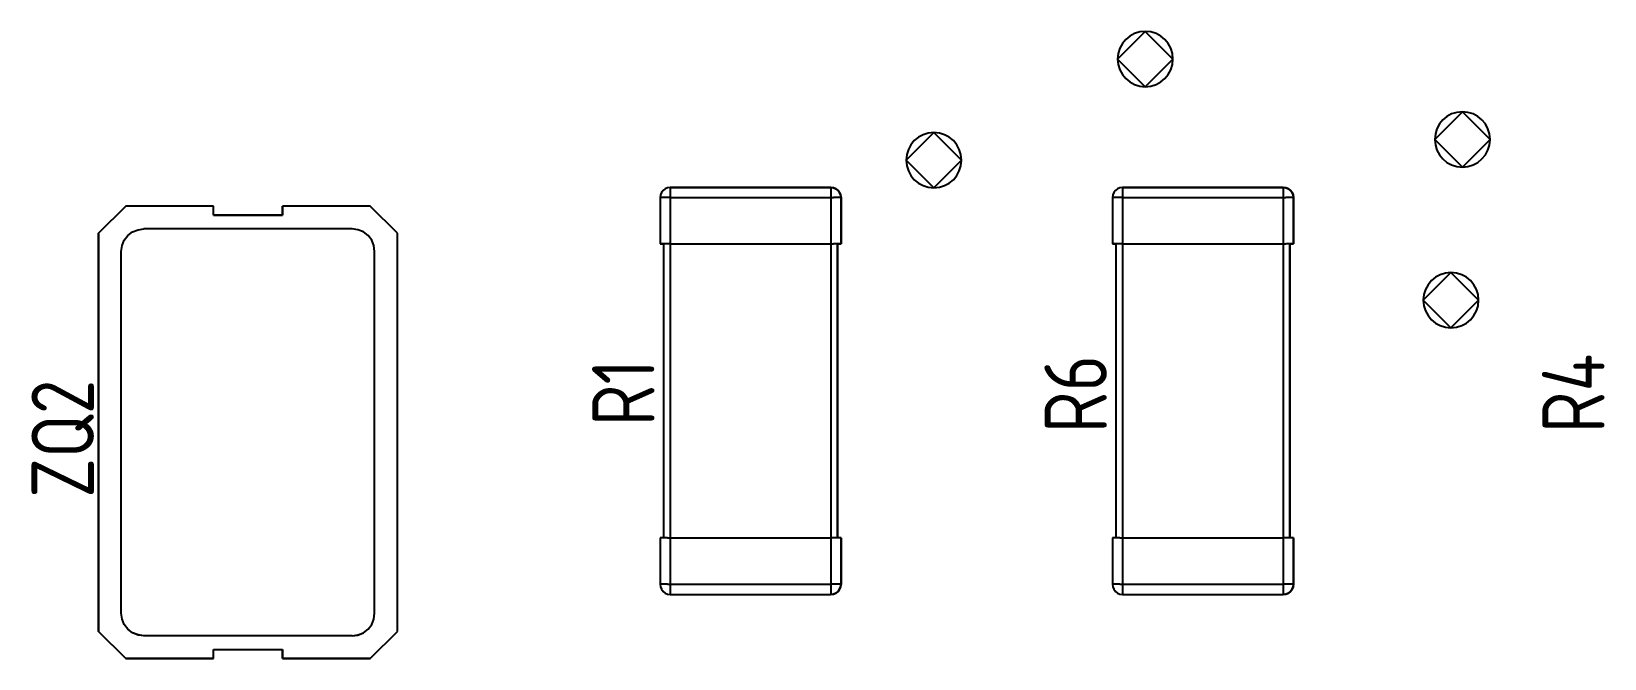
# Model space of a CAD drawing. Header units: inches. Extents: x 0 to 840, y -594 to 0.
# Drawn here: x 238.72 to 273.49, y -371.19 to -357.32 of the extents above; entities that cross this region are included whole.
import ezdxf

# ---------------------------------------------------------------- set-up
doc = ezdxf.new("R2010")
doc.units = ezdxf.units.IN
doc.header["$MEASUREMENT"] = 0
doc.styles.add('GOST type A0', font='', dxfattribs={"oblique": 15, "height": 5})
doc.styles.get('GOST type A0').set_extended_font_data('GOST type A')

msp = doc.modelspace()

# ---------------------------------------------------------------- linework, layer by layer
at = {"color": 18, "true_color": 0x000000}
for p, q in [((263.339, -357.318), (262.727, -357.929)), ((263.95, -357.929), (263.339, -357.318)), ((262.727, -357.929), (263.339, -358.541)), ((263.339, -358.541), (263.95, -357.929)), ((270.349, -359.096), (269.738, -359.707)), ((270.96, -359.707), (270.349, -359.096)), ((258.665, -359.553), (258.054, -360.165)), ((259.276, -360.165), (258.665, -359.553)), ((269.738, -359.707), (270.349, -360.319)), ((270.349, -360.319), (270.96, -359.707)), ((258.054, -360.165), (258.665, -360.776)), ((258.665, -360.776), (259.276, -360.165)), ((252.644, -360.882), (252.622, -360.936)), ((252.644, -360.882), (252.622, -360.936)), ((252.644, -360.882), (252.622, -360.936)), ((252.644, -360.882), (252.622, -360.936)), ((252.68, -360.836), (252.644, -360.882)), ((252.68, -360.836), (252.644, -360.882)), ((252.68, -360.836), (252.644, -360.882)), ((252.68, -360.836), (252.644, -360.882)), ((252.726, -360.8), (252.68, -360.836)), ((252.726, -360.8), (252.68, -360.836)), ((252.726, -360.8), (252.68, -360.836)), ((252.726, -360.8), (252.68, -360.836)), ((252.78, -360.778), (252.726, -360.8)), ((252.78, -360.778), (252.726, -360.8)), ((252.78, -360.778), (252.726, -360.8)), ((252.78, -360.778), (252.726, -360.8)), ((252.838, -360.77), (252.78, -360.778)), ((252.838, -360.77), (252.78, -360.778)), ((252.838, -360.77), (252.78, -360.778)), ((252.838, -360.77), (252.78, -360.778)), ((256.388, -360.77), (252.838, -360.77)), ((252.838, -360.77), (256.388, -360.77)), ((252.838, -360.77), (252.838, -360.778)), ((256.388, -360.77), (252.838, -360.77)), ((252.838, -360.77), (256.388, -360.77)), ((252.838, -360.77), (252.838, -360.778)), ((252.838, -360.778), (252.838, -360.8)), ((252.838, -360.778), (252.838, -360.8)), ((252.838, -360.8), (252.838, -360.836)), ((252.838, -360.8), (252.838, -360.836)), ((252.838, -360.836), (252.838, -360.882)), ((252.838, -360.836), (252.838, -360.882)), ((252.838, -360.882), (252.838, -360.936)), ((252.838, -360.882), (252.838, -360.936)), ((256.448, -360.778), (256.388, -360.77)), ((256.388, -360.77), (256.448, -360.778)), ((256.388, -360.77), (256.388, -360.778)), ((256.448, -360.778), (256.388, -360.77)), ((256.388, -360.77), (256.448, -360.778)), ((256.388, -360.77), (256.388, -360.778)), ((256.388, -360.778), (256.388, -360.8)), ((256.388, -360.778), (256.388, -360.8)), ((256.388, -360.8), (256.388, -360.836)), ((256.388, -360.8), (256.388, -360.836)), ((256.388, -360.836), (256.388, -360.882)), ((256.388, -360.836), (256.388, -360.882)), ((256.388, -360.882), (256.388, -360.936)), ((256.388, -360.882), (256.388, -360.936)), ((256.502, -360.8), (256.448, -360.778)), ((256.448, -360.778), (256.502, -360.8)), ((256.502, -360.8), (256.448, -360.778)), ((256.448, -360.778), (256.502, -360.8)), ((256.548, -360.836), (256.502, -360.8)), ((256.502, -360.8), (256.548, -360.836)), ((256.548, -360.836), (256.502, -360.8)), ((256.502, -360.8), (256.548, -360.836)), ((256.584, -360.882), (256.548, -360.836)), ((256.548, -360.836), (256.584, -360.882)), ((256.584, -360.882), (256.548, -360.836)), ((256.548, -360.836), (256.584, -360.882)), ((256.606, -360.936), (256.584, -360.882)), ((256.584, -360.882), (256.606, -360.936)), ((256.606, -360.936), (256.584, -360.882)), ((256.584, -360.882), (256.606, -360.936)), ((262.644, -360.882), (262.622, -360.936)), ((262.644, -360.882), (262.622, -360.936)), ((262.644, -360.882), (262.622, -360.936)), ((262.644, -360.882), (262.622, -360.936)), ((262.68, -360.836), (262.644, -360.882)), ((262.68, -360.836), (262.644, -360.882)), ((262.68, -360.836), (262.644, -360.882)), ((262.68, -360.836), (262.644, -360.882)), ((262.726, -360.8), (262.68, -360.836)), ((262.726, -360.8), (262.68, -360.836)), ((262.726, -360.8), (262.68, -360.836)), ((262.726, -360.8), (262.68, -360.836)), ((262.78, -360.778), (262.726, -360.8)), ((262.78, -360.778), (262.726, -360.8)), ((262.78, -360.778), (262.726, -360.8)), ((262.78, -360.778), (262.726, -360.8)), ((262.838, -360.77), (262.78, -360.778)), ((262.838, -360.77), (262.78, -360.778)), ((262.838, -360.77), (262.78, -360.778)), ((262.838, -360.77), (262.78, -360.778)), ((266.388, -360.77), (262.838, -360.77)), ((262.838, -360.77), (266.388, -360.77)), ((262.838, -360.77), (262.838, -360.778)), ((266.388, -360.77), (262.838, -360.77)), ((262.838, -360.77), (266.388, -360.77)), ((262.838, -360.77), (262.838, -360.778)), ((262.838, -360.778), (262.838, -360.8)), ((262.838, -360.778), (262.838, -360.8)), ((262.838, -360.8), (262.838, -360.836)), ((262.838, -360.8), (262.838, -360.836)), ((262.838, -360.836), (262.838, -360.882)), ((262.838, -360.836), (262.838, -360.882)), ((262.838, -360.882), (262.838, -360.936)), ((262.838, -360.882), (262.838, -360.936)), ((266.448, -360.778), (266.388, -360.77)), ((266.388, -360.77), (266.448, -360.778)), ((266.388, -360.77), (266.388, -360.778)), ((266.448, -360.778), (266.388, -360.77)), ((266.388, -360.77), (266.448, -360.778)), ((266.388, -360.77), (266.388, -360.778)), ((266.388, -360.778), (266.388, -360.8)), ((266.388, -360.778), (266.388, -360.8)), ((266.388, -360.8), (266.388, -360.836)), ((266.388, -360.8), (266.388, -360.836)), ((266.388, -360.836), (266.388, -360.882)), ((266.388, -360.836), (266.388, -360.882)), ((266.388, -360.882), (266.388, -360.936)), ((266.388, -360.882), (266.388, -360.936)), ((266.502, -360.8), (266.448, -360.778)), ((266.448, -360.778), (266.502, -360.8)), ((266.502, -360.8), (266.448, -360.778)), ((266.448, -360.778), (266.502, -360.8)), ((266.548, -360.836), (266.502, -360.8)), ((266.502, -360.8), (266.548, -360.836)), ((266.548, -360.836), (266.502, -360.8)), ((266.502, -360.8), (266.548, -360.836)), ((266.584, -360.882), (266.548, -360.836)), ((266.548, -360.836), (266.584, -360.882)), ((266.584, -360.882), (266.548, -360.836)), ((266.548, -360.836), (266.584, -360.882)), ((266.606, -360.936), (266.584, -360.882)), ((266.584, -360.882), (266.606, -360.936)), ((266.606, -360.936), (266.584, -360.882)), ((266.584, -360.882), (266.606, -360.936)), ((240.804, -361.182), (240.204, -361.782)), ((240.204, -361.782), (240.804, -361.182)), ((240.204, -361.782), (240.804, -361.182)), ((240.804, -361.182), (240.204, -361.782)), ((240.204, -361.782), (240.804, -361.182)), ((240.204, -361.782), (240.804, -361.182)), ((242.744, -361.182), (240.804, -361.182)), ((242.744, -361.182), (240.804, -361.182)), ((242.744, -361.182), (240.804, -361.182)), ((242.744, -361.182), (240.804, -361.182)), ((242.744, -361.182), (240.804, -361.182)), ((242.744, -361.182), (240.804, -361.182)), ((242.744, -361.382), (242.744, -361.182)), ((242.744, -361.382), (242.744, -361.182)), ((242.744, -361.382), (242.744, -361.182)), ((242.744, -361.382), (242.744, -361.182)), ((242.744, -361.382), (242.744, -361.182)), ((242.744, -361.382), (242.744, -361.182)), ((246.208, -361.182), (244.268, -361.182)), ((244.268, -361.182), (244.268, -361.382)), ((246.208, -361.182), (244.268, -361.182)), ((244.268, -361.382), (244.268, -361.182)), ((246.208, -361.182), (244.268, -361.182)), ((244.268, -361.382), (244.268, -361.182)), ((246.208, -361.182), (244.268, -361.182)), ((244.268, -361.182), (244.268, -361.382)), ((246.208, -361.182), (244.268, -361.182)), ((244.268, -361.382), (244.268, -361.182)), ((246.208, -361.182), (244.268, -361.182)), ((244.268, -361.382), (244.268, -361.182)), ((246.808, -361.782), (246.208, -361.182)), ((246.808, -361.782), (246.208, -361.182)), ((246.808, -361.782), (246.208, -361.182)), ((246.808, -361.782), (246.208, -361.182)), ((246.808, -361.782), (246.208, -361.182)), ((246.808, -361.782), (246.208, -361.182)), ((252.622, -360.936), (252.614, -360.994)), ((252.622, -360.936), (252.614, -360.994)), ((252.622, -360.936), (252.614, -360.994)), ((252.622, -360.936), (252.614, -360.994)), ((252.614, -360.994), (252.614, -362.02)), ((252.614, -360.994), (252.614, -362.02)), ((252.614, -360.994), (252.622, -360.994)), ((252.614, -360.994), (252.614, -362.02)), ((252.614, -360.994), (252.614, -362.02)), ((252.614, -360.994), (252.622, -360.994)), ((252.644, -360.994), (252.622, -360.994)), ((252.644, -360.994), (252.622, -360.994)), ((252.68, -360.994), (252.644, -360.994)), ((252.68, -360.994), (252.644, -360.994)), ((252.726, -360.994), (252.68, -360.994)), ((252.726, -360.994), (252.68, -360.994)), ((252.78, -360.994), (252.726, -360.994)), ((252.78, -360.994), (252.726, -360.994)), ((252.838, -360.994), (252.78, -360.994)), ((252.838, -360.994), (252.78, -360.994)), ((252.838, -360.936), (252.838, -360.994)), ((252.838, -360.936), (252.838, -360.994)), ((252.838, -360.994), (252.838, -362.02)), ((252.838, -360.994), (256.388, -360.994)), ((252.838, -360.994), (252.838, -362.02)), ((252.838, -360.994), (256.388, -360.994)), ((256.388, -360.936), (256.388, -360.994)), ((256.388, -360.936), (256.388, -360.994)), ((256.388, -360.994), (256.448, -360.994)), ((256.388, -360.994), (256.388, -362.02)), ((256.388, -360.994), (256.448, -360.994)), ((256.388, -360.994), (256.388, -362.02)), ((256.502, -360.994), (256.448, -360.994)), ((256.502, -360.994), (256.448, -360.994)), ((256.548, -360.994), (256.502, -360.994)), ((256.548, -360.994), (256.502, -360.994)), ((256.584, -360.994), (256.548, -360.994)), ((256.584, -360.994), (256.548, -360.994)), ((256.606, -360.994), (256.584, -360.994)), ((256.606, -360.994), (256.584, -360.994)), ((256.614, -360.994), (256.606, -360.936)), ((256.606, -360.936), (256.614, -360.994)), ((256.614, -360.994), (256.606, -360.936)), ((256.606, -360.936), (256.614, -360.994)), ((256.614, -360.994), (256.606, -360.994)), ((256.614, -360.994), (256.606, -360.994)), ((256.614, -362.02), (256.614, -360.994)), ((256.614, -360.994), (256.614, -362.02)), ((256.614, -362.02), (256.614, -360.994)), ((256.614, -360.994), (256.614, -362.02)), ((262.622, -360.936), (262.614, -360.994)), ((262.622, -360.936), (262.614, -360.994)), ((262.622, -360.936), (262.614, -360.994)), ((262.622, -360.936), (262.614, -360.994)), ((262.614, -360.994), (262.614, -362.02)), ((262.614, -360.994), (262.614, -362.02)), ((262.614, -360.994), (262.622, -360.994)), ((262.614, -360.994), (262.614, -362.02)), ((262.614, -360.994), (262.614, -362.02)), ((262.614, -360.994), (262.622, -360.994)), ((262.644, -360.994), (262.622, -360.994)), ((262.644, -360.994), (262.622, -360.994)), ((262.68, -360.994), (262.644, -360.994)), ((262.68, -360.994), (262.644, -360.994)), ((262.726, -360.994), (262.68, -360.994)), ((262.726, -360.994), (262.68, -360.994)), ((262.78, -360.994), (262.726, -360.994)), ((262.78, -360.994), (262.726, -360.994)), ((262.838, -360.994), (262.78, -360.994)), ((262.838, -360.994), (262.78, -360.994)), ((262.838, -360.936), (262.838, -360.994)), ((262.838, -360.936), (262.838, -360.994)), ((262.838, -360.994), (262.838, -362.02)), ((262.838, -360.994), (266.388, -360.994)), ((262.838, -360.994), (262.838, -362.02)), ((262.838, -360.994), (266.388, -360.994)), ((266.388, -360.936), (266.388, -360.994)), ((266.388, -360.936), (266.388, -360.994)), ((266.388, -360.994), (266.448, -360.994)), ((266.388, -360.994), (266.388, -362.02)), ((266.388, -360.994), (266.448, -360.994)), ((266.388, -360.994), (266.388, -362.02)), ((266.502, -360.994), (266.448, -360.994)), ((266.502, -360.994), (266.448, -360.994)), ((266.548, -360.994), (266.502, -360.994)), ((266.548, -360.994), (266.502, -360.994)), ((266.584, -360.994), (266.548, -360.994)), ((266.584, -360.994), (266.548, -360.994)), ((266.606, -360.994), (266.584, -360.994)), ((266.606, -360.994), (266.584, -360.994)), ((266.614, -360.994), (266.606, -360.936)), ((266.606, -360.936), (266.614, -360.994)), ((266.614, -360.994), (266.606, -360.936)), ((266.606, -360.936), (266.614, -360.994)), ((266.614, -360.994), (266.606, -360.994)), ((266.614, -360.994), (266.606, -360.994)), ((266.614, -362.02), (266.614, -360.994)), ((266.614, -360.994), (266.614, -362.02)), ((266.614, -362.02), (266.614, -360.994)), ((266.614, -360.994), (266.614, -362.02)), ((244.268, -361.382), (242.744, -361.382)), ((242.744, -361.382), (244.268, -361.382)), ((242.744, -361.382), (244.268, -361.382)), ((244.268, -361.382), (242.744, -361.382)), ((242.744, -361.382), (244.268, -361.382)), ((242.744, -361.382), (244.268, -361.382)), ((240.204, -361.782), (240.204, -370.59)), ((240.204, -370.59), (240.204, -361.782)), ((240.204, -370.59), (240.204, -361.782)), ((240.204, -361.782), (240.204, -370.59)), ((240.204, -370.59), (240.204, -361.782)), ((240.204, -370.59), (240.204, -361.782)), ((240.724, -362.056), (240.772, -361.936)), ((240.724, -362.056), (240.772, -361.936)), ((240.724, -362.056), (240.772, -361.936)), ((240.724, -362.056), (240.772, -361.936)), ((240.772, -361.936), (240.852, -361.832)), ((240.772, -361.936), (240.852, -361.832)), ((240.772, -361.936), (240.852, -361.832)), ((240.772, -361.936), (240.852, -361.832)), ((240.852, -361.832), (240.956, -361.752)), ((240.852, -361.832), (240.956, -361.752)), ((240.852, -361.832), (240.956, -361.754)), ((240.852, -361.832), (240.956, -361.754)), ((240.956, -361.754), (241.076, -361.704)), ((240.956, -361.752), (241.076, -361.704)), ((240.956, -361.754), (241.076, -361.704)), ((240.956, -361.752), (241.076, -361.704)), ((241.076, -361.704), (241.206, -361.686)), ((241.076, -361.704), (241.206, -361.686)), ((241.076, -361.704), (241.206, -361.686)), ((241.076, -361.704), (241.206, -361.686)), ((245.806, -361.686), (241.206, -361.686)), ((245.806, -361.686), (241.206, -361.686)), ((245.806, -361.686), (241.206, -361.686)), ((245.806, -361.686), (241.206, -361.686)), ((245.936, -361.704), (245.806, -361.686)), ((245.936, -361.704), (245.806, -361.686)), ((245.936, -361.704), (245.806, -361.686)), ((245.936, -361.704), (245.806, -361.686)), ((246.056, -361.754), (245.936, -361.704)), ((246.056, -361.752), (245.936, -361.704)), ((246.056, -361.754), (245.936, -361.704)), ((246.056, -361.752), (245.936, -361.704)), ((246.16, -361.832), (246.056, -361.752)), ((246.16, -361.832), (246.056, -361.752)), ((246.16, -361.832), (246.056, -361.754)), ((246.16, -361.832), (246.056, -361.754)), ((246.24, -361.936), (246.16, -361.832)), ((246.24, -361.936), (246.16, -361.832)), ((246.24, -361.936), (246.16, -361.832)), ((246.24, -361.936), (246.16, -361.832)), ((246.288, -362.056), (246.24, -361.936)), ((246.288, -362.056), (246.24, -361.936)), ((246.288, -362.056), (246.24, -361.936)), ((246.288, -362.056), (246.24, -361.936)), ((246.808, -370.59), (246.808, -361.782)), ((246.808, -370.59), (246.808, -361.782)), ((246.808, -370.59), (246.808, -361.782)), ((246.808, -370.59), (246.808, -361.782)), ((246.808, -370.59), (246.808, -361.782)), ((246.808, -370.59), (246.808, -361.782)), ((240.706, -362.186), (240.724, -362.056)), ((240.706, -362.186), (240.724, -362.056)), ((240.706, -362.186), (240.724, -362.056)), ((240.706, -362.186), (240.724, -362.056)), ((240.706, -370.186), (240.706, -362.186)), ((240.706, -370.186), (240.706, -362.186)), ((240.706, -370.186), (240.706, -362.186)), ((240.706, -370.186), (240.706, -362.186)), ((246.306, -362.186), (246.288, -362.056)), ((246.306, -362.186), (246.288, -362.056)), ((246.306, -362.186), (246.288, -362.056)), ((246.306, -362.186), (246.288, -362.056)), ((246.306, -370.186), (246.306, -362.186)), ((246.306, -370.186), (246.306, -362.186)), ((246.306, -370.186), (246.306, -362.186)), ((246.306, -370.186), (246.306, -362.186)), ((252.614, -362.02), (252.622, -362.02)), ((252.614, -362.02), (252.622, -362.02)), ((252.614, -362.02), (252.622, -362.02)), ((252.614, -362.02), (252.622, -362.02)), ((252.622, -362.02), (252.688, -362.02)), ((252.644, -362.02), (252.622, -362.02)), ((252.622, -362.02), (252.688, -362.02)), ((252.644, -362.02), (252.622, -362.02)), ((252.68, -362.02), (252.644, -362.02)), ((252.68, -362.02), (252.644, -362.02)), ((252.726, -362.02), (252.68, -362.02)), ((252.726, -362.02), (252.68, -362.02)), ((252.688, -362.02), (252.688, -368.52)), ((252.688, -362.02), (252.688, -368.52)), ((252.688, -362.02), (252.688, -368.52)), ((252.688, -362.02), (252.688, -368.52)), ((252.78, -362.02), (252.726, -362.02)), ((252.78, -362.02), (252.726, -362.02)), ((252.838, -362.02), (252.78, -362.02)), ((252.838, -362.02), (252.78, -362.02)), ((252.838, -362.02), (256.388, -362.02)), ((252.838, -362.02), (252.838, -368.52)), ((252.838, -362.02), (256.388, -362.02)), ((252.838, -362.02), (252.838, -368.52)), ((256.388, -362.02), (256.448, -362.02)), ((256.388, -362.02), (256.388, -368.52)), ((256.388, -362.02), (256.448, -362.02)), ((256.388, -362.02), (256.388, -368.52)), ((256.502, -362.02), (256.448, -362.02)), ((256.502, -362.02), (256.448, -362.02)), ((256.548, -362.02), (256.502, -362.02)), ((256.548, -362.02), (256.502, -362.02)), ((256.538, -368.52), (256.538, -362.02)), ((256.538, -362.02), (256.614, -362.02)), ((256.538, -362.02), (256.538, -368.52)), ((256.538, -368.52), (256.538, -362.02)), ((256.538, -362.02), (256.614, -362.02)), ((256.538, -362.02), (256.538, -368.52)), ((256.584, -362.02), (256.548, -362.02)), ((256.584, -362.02), (256.548, -362.02)), ((256.606, -362.02), (256.584, -362.02)), ((256.606, -362.02), (256.584, -362.02)), ((256.614, -362.02), (256.606, -362.02)), ((256.614, -362.02), (256.606, -362.02)), ((262.614, -362.02), (262.622, -362.02)), ((262.614, -362.02), (262.622, -362.02)), ((262.614, -362.02), (262.622, -362.02)), ((262.614, -362.02), (262.622, -362.02)), ((262.622, -362.02), (262.688, -362.02)), ((262.644, -362.02), (262.622, -362.02)), ((262.622, -362.02), (262.688, -362.02)), ((262.644, -362.02), (262.622, -362.02)), ((262.68, -362.02), (262.644, -362.02)), ((262.68, -362.02), (262.644, -362.02)), ((262.726, -362.02), (262.68, -362.02)), ((262.726, -362.02), (262.68, -362.02)), ((262.688, -362.02), (262.688, -368.52)), ((262.688, -362.02), (262.688, -368.52)), ((262.688, -362.02), (262.688, -368.52)), ((262.688, -362.02), (262.688, -368.52)), ((262.78, -362.02), (262.726, -362.02)), ((262.78, -362.02), (262.726, -362.02)), ((262.838, -362.02), (262.78, -362.02)), ((262.838, -362.02), (262.78, -362.02)), ((262.838, -362.02), (266.388, -362.02)), ((262.838, -362.02), (262.838, -368.52)), ((262.838, -362.02), (266.388, -362.02)), ((262.838, -362.02), (262.838, -368.52)), ((266.388, -362.02), (266.448, -362.02)), ((266.388, -362.02), (266.388, -368.52)), ((266.388, -362.02), (266.448, -362.02)), ((266.388, -362.02), (266.388, -368.52)), ((266.502, -362.02), (266.448, -362.02)), ((266.502, -362.02), (266.448, -362.02)), ((266.548, -362.02), (266.502, -362.02)), ((266.548, -362.02), (266.502, -362.02)), ((266.538, -368.52), (266.538, -362.02)), ((266.538, -362.02), (266.614, -362.02)), ((266.538, -362.02), (266.538, -368.52)), ((266.538, -368.52), (266.538, -362.02)), ((266.538, -362.02), (266.614, -362.02)), ((266.538, -362.02), (266.538, -368.52)), ((266.584, -362.02), (266.548, -362.02)), ((266.584, -362.02), (266.548, -362.02)), ((266.606, -362.02), (266.584, -362.02)), ((266.606, -362.02), (266.584, -362.02)), ((266.614, -362.02), (266.606, -362.02)), ((266.614, -362.02), (266.606, -362.02)), ((270.095, -362.652), (269.484, -363.263)), ((270.706, -363.263), (270.095, -362.652)), ((269.484, -363.263), (270.095, -363.875)), ((270.095, -363.875), (270.706, -363.263)), ((252.688, -368.52), (252.614, -368.52)), ((252.614, -368.52), (252.614, -369.544)), ((252.614, -368.52), (252.614, -369.544)), ((252.622, -368.52), (252.614, -368.52)), ((252.688, -368.52), (252.614, -368.52)), ((252.614, -368.52), (252.614, -369.544)), ((252.614, -368.52), (252.614, -369.544)), ((252.622, -368.52), (252.614, -368.52)), ((252.644, -368.52), (252.622, -368.52)), ((252.644, -368.52), (252.622, -368.52)), ((252.68, -368.52), (252.644, -368.52)), ((252.68, -368.52), (252.644, -368.52)), ((252.726, -368.52), (252.68, -368.52)), ((252.726, -368.52), (252.68, -368.52)), ((252.78, -368.52), (252.726, -368.52)), ((252.78, -368.52), (252.726, -368.52)), ((252.78, -368.52), (252.838, -368.52)), ((252.78, -368.52), (252.838, -368.52)), ((252.838, -368.52), (256.388, -368.52)), ((252.838, -368.52), (252.838, -369.544)), ((252.838, -368.52), (256.388, -368.52)), ((252.838, -368.52), (252.838, -369.544)), ((256.448, -368.52), (256.388, -368.52)), ((256.388, -368.52), (256.388, -369.544)), ((256.448, -368.52), (256.388, -368.52)), ((256.388, -368.52), (256.388, -369.544)), ((256.502, -368.52), (256.448, -368.52)), ((256.502, -368.52), (256.448, -368.52)), ((256.548, -368.52), (256.502, -368.52)), ((256.548, -368.52), (256.502, -368.52)), ((256.606, -368.52), (256.538, -368.52)), ((256.606, -368.52), (256.538, -368.52)), ((256.584, -368.52), (256.548, -368.52)), ((256.584, -368.52), (256.548, -368.52)), ((256.606, -368.52), (256.584, -368.52)), ((256.606, -368.52), (256.584, -368.52)), ((256.614, -368.52), (256.606, -368.52)), ((256.606, -368.52), (256.614, -368.52)), ((256.614, -368.52), (256.606, -368.52)), ((256.606, -368.52), (256.614, -368.52)), ((256.614, -369.544), (256.614, -368.52)), ((256.614, -368.52), (256.614, -369.544)), ((256.614, -369.544), (256.614, -368.52)), ((256.614, -368.52), (256.614, -369.544)), ((262.688, -368.52), (262.614, -368.52)), ((262.614, -368.52), (262.614, -369.544)), ((262.614, -368.52), (262.614, -369.544)), ((262.622, -368.52), (262.614, -368.52)), ((262.688, -368.52), (262.614, -368.52)), ((262.614, -368.52), (262.614, -369.544)), ((262.614, -368.52), (262.614, -369.544)), ((262.622, -368.52), (262.614, -368.52)), ((262.644, -368.52), (262.622, -368.52)), ((262.644, -368.52), (262.622, -368.52)), ((262.68, -368.52), (262.644, -368.52)), ((262.68, -368.52), (262.644, -368.52)), ((262.726, -368.52), (262.68, -368.52)), ((262.726, -368.52), (262.68, -368.52)), ((262.78, -368.52), (262.726, -368.52)), ((262.78, -368.52), (262.726, -368.52)), ((262.78, -368.52), (262.838, -368.52)), ((262.78, -368.52), (262.838, -368.52)), ((262.838, -368.52), (266.388, -368.52)), ((262.838, -368.52), (262.838, -369.544)), ((262.838, -368.52), (266.388, -368.52)), ((262.838, -368.52), (262.838, -369.544)), ((266.448, -368.52), (266.388, -368.52)), ((266.388, -368.52), (266.388, -369.544)), ((266.448, -368.52), (266.388, -368.52)), ((266.388, -368.52), (266.388, -369.544)), ((266.502, -368.52), (266.448, -368.52)), ((266.502, -368.52), (266.448, -368.52)), ((266.548, -368.52), (266.502, -368.52)), ((266.548, -368.52), (266.502, -368.52)), ((266.606, -368.52), (266.538, -368.52)), ((266.606, -368.52), (266.538, -368.52)), ((266.584, -368.52), (266.548, -368.52)), ((266.584, -368.52), (266.548, -368.52)), ((266.606, -368.52), (266.584, -368.52)), ((266.606, -368.52), (266.584, -368.52)), ((266.614, -368.52), (266.606, -368.52)), ((266.606, -368.52), (266.614, -368.52)), ((266.614, -368.52), (266.606, -368.52)), ((266.606, -368.52), (266.614, -368.52)), ((266.614, -369.544), (266.614, -368.52)), ((266.614, -368.52), (266.614, -369.544)), ((266.614, -369.544), (266.614, -368.52)), ((266.614, -368.52), (266.614, -369.544)), ((252.614, -369.544), (252.622, -369.604)), ((252.622, -369.544), (252.614, -369.544)), ((252.614, -369.544), (252.622, -369.604)), ((252.614, -369.544), (252.622, -369.604)), ((252.622, -369.544), (252.614, -369.544)), ((252.614, -369.544), (252.622, -369.604)), ((252.644, -369.544), (252.622, -369.544)), ((252.644, -369.544), (252.622, -369.544)), ((252.622, -369.604), (252.644, -369.658)), ((252.622, -369.604), (252.644, -369.658)), ((252.622, -369.604), (252.644, -369.658)), ((252.622, -369.604), (252.644, -369.658)), ((252.68, -369.544), (252.644, -369.544)), ((252.68, -369.544), (252.644, -369.544)), ((252.726, -369.544), (252.68, -369.544)), ((252.726, -369.544), (252.68, -369.544)), ((252.78, -369.544), (252.726, -369.544)), ((252.78, -369.544), (252.726, -369.544)), ((252.78, -369.544), (252.838, -369.544)), ((252.78, -369.544), (252.838, -369.544)), ((252.838, -369.544), (252.838, -369.604)), ((252.838, -369.544), (256.388, -369.544)), ((252.838, -369.544), (252.838, -369.604)), ((252.838, -369.544), (256.388, -369.544)), ((252.838, -369.604), (252.838, -369.658)), ((252.838, -369.604), (252.838, -369.658)), ((256.388, -369.544), (256.388, -369.604)), ((256.448, -369.544), (256.388, -369.544)), ((256.388, -369.544), (256.388, -369.604)), ((256.448, -369.544), (256.388, -369.544)), ((256.388, -369.604), (256.388, -369.658)), ((256.388, -369.604), (256.388, -369.658)), ((256.502, -369.544), (256.448, -369.544)), ((256.502, -369.544), (256.448, -369.544)), ((256.548, -369.544), (256.502, -369.544)), ((256.548, -369.544), (256.502, -369.544)), ((256.584, -369.544), (256.548, -369.544)), ((256.584, -369.544), (256.548, -369.544)), ((256.606, -369.544), (256.584, -369.544)), ((256.606, -369.544), (256.584, -369.544)), ((256.584, -369.658), (256.606, -369.604)), ((256.606, -369.604), (256.584, -369.658)), ((256.584, -369.658), (256.606, -369.604)), ((256.606, -369.604), (256.584, -369.658)), ((256.606, -369.604), (256.614, -369.544)), ((256.614, -369.544), (256.606, -369.604)), ((256.606, -369.544), (256.614, -369.544)), ((256.606, -369.604), (256.614, -369.544)), ((256.614, -369.544), (256.606, -369.604)), ((256.606, -369.544), (256.614, -369.544)), ((262.614, -369.544), (262.622, -369.604)), ((262.622, -369.544), (262.614, -369.544)), ((262.614, -369.544), (262.622, -369.604)), ((262.614, -369.544), (262.622, -369.604)), ((262.622, -369.544), (262.614, -369.544)), ((262.614, -369.544), (262.622, -369.604)), ((262.644, -369.544), (262.622, -369.544)), ((262.644, -369.544), (262.622, -369.544)), ((262.622, -369.604), (262.644, -369.658)), ((262.622, -369.604), (262.644, -369.658)), ((262.622, -369.604), (262.644, -369.658)), ((262.622, -369.604), (262.644, -369.658)), ((262.68, -369.544), (262.644, -369.544)), ((262.68, -369.544), (262.644, -369.544)), ((262.726, -369.544), (262.68, -369.544)), ((262.726, -369.544), (262.68, -369.544)), ((262.78, -369.544), (262.726, -369.544)), ((262.78, -369.544), (262.726, -369.544)), ((262.78, -369.544), (262.838, -369.544)), ((262.78, -369.544), (262.838, -369.544)), ((262.838, -369.544), (262.838, -369.604)), ((262.838, -369.544), (266.388, -369.544)), ((262.838, -369.544), (262.838, -369.604)), ((262.838, -369.544), (266.388, -369.544)), ((262.838, -369.604), (262.838, -369.658)), ((262.838, -369.604), (262.838, -369.658)), ((266.388, -369.544), (266.388, -369.604)), ((266.448, -369.544), (266.388, -369.544)), ((266.388, -369.544), (266.388, -369.604)), ((266.448, -369.544), (266.388, -369.544)), ((266.388, -369.604), (266.388, -369.658)), ((266.388, -369.604), (266.388, -369.658)), ((266.502, -369.544), (266.448, -369.544)), ((266.502, -369.544), (266.448, -369.544)), ((266.548, -369.544), (266.502, -369.544)), ((266.548, -369.544), (266.502, -369.544)), ((266.584, -369.544), (266.548, -369.544)), ((266.584, -369.544), (266.548, -369.544)), ((266.606, -369.544), (266.584, -369.544)), ((266.606, -369.544), (266.584, -369.544)), ((266.584, -369.658), (266.606, -369.604)), ((266.606, -369.604), (266.584, -369.658)), ((266.584, -369.658), (266.606, -369.604)), ((266.606, -369.604), (266.584, -369.658)), ((266.606, -369.604), (266.614, -369.544)), ((266.614, -369.544), (266.606, -369.604)), ((266.606, -369.544), (266.614, -369.544)), ((266.606, -369.604), (266.614, -369.544)), ((266.614, -369.544), (266.606, -369.604)), ((266.606, -369.544), (266.614, -369.544)), ((252.644, -369.658), (252.68, -369.704)), ((252.644, -369.658), (252.68, -369.704)), ((252.644, -369.658), (252.68, -369.704)), ((252.644, -369.658), (252.68, -369.704)), ((252.68, -369.704), (252.726, -369.74)), ((252.68, -369.704), (252.726, -369.74)), ((252.68, -369.704), (252.726, -369.74)), ((252.68, -369.704), (252.726, -369.74)), ((252.726, -369.74), (252.78, -369.762)), ((252.726, -369.74), (252.78, -369.762)), ((252.726, -369.74), (252.78, -369.762)), ((252.726, -369.74), (252.78, -369.762)), ((252.78, -369.762), (252.838, -369.77)), ((252.78, -369.762), (252.838, -369.77)), ((252.78, -369.762), (252.838, -369.77)), ((252.78, -369.762), (252.838, -369.77)), ((252.838, -369.658), (252.838, -369.704)), ((252.838, -369.658), (252.838, -369.704)), ((252.838, -369.704), (252.838, -369.74)), ((252.838, -369.704), (252.838, -369.74)), ((252.838, -369.74), (252.838, -369.762)), ((252.838, -369.74), (252.838, -369.762)), ((252.838, -369.762), (252.838, -369.77)), ((252.838, -369.762), (252.838, -369.77)), ((252.838, -369.77), (256.388, -369.77)), ((252.838, -369.77), (256.388, -369.77)), ((252.838, -369.77), (256.388, -369.77)), ((252.838, -369.77), (256.388, -369.77)), ((256.388, -369.658), (256.388, -369.704)), ((256.388, -369.658), (256.388, -369.704)), ((256.388, -369.704), (256.388, -369.74)), ((256.388, -369.704), (256.388, -369.74)), ((256.388, -369.74), (256.388, -369.762)), ((256.388, -369.74), (256.388, -369.762)), ((256.388, -369.77), (256.448, -369.762)), ((256.448, -369.762), (256.388, -369.77)), ((256.388, -369.762), (256.388, -369.77)), ((256.388, -369.77), (256.448, -369.762)), ((256.448, -369.762), (256.388, -369.77)), ((256.388, -369.762), (256.388, -369.77)), ((256.448, -369.762), (256.502, -369.74)), ((256.502, -369.74), (256.448, -369.762)), ((256.448, -369.762), (256.502, -369.74)), ((256.502, -369.74), (256.448, -369.762)), ((256.502, -369.74), (256.548, -369.704)), ((256.548, -369.704), (256.502, -369.74)), ((256.502, -369.74), (256.548, -369.704)), ((256.548, -369.704), (256.502, -369.74)), ((256.548, -369.704), (256.584, -369.658)), ((256.584, -369.658), (256.548, -369.704)), ((256.548, -369.704), (256.584, -369.658)), ((256.584, -369.658), (256.548, -369.704)), ((262.644, -369.658), (262.68, -369.704)), ((262.644, -369.658), (262.68, -369.704)), ((262.644, -369.658), (262.68, -369.704)), ((262.644, -369.658), (262.68, -369.704)), ((262.68, -369.704), (262.726, -369.74)), ((262.68, -369.704), (262.726, -369.74)), ((262.68, -369.704), (262.726, -369.74)), ((262.68, -369.704), (262.726, -369.74)), ((262.726, -369.74), (262.78, -369.762)), ((262.726, -369.74), (262.78, -369.762)), ((262.726, -369.74), (262.78, -369.762)), ((262.726, -369.74), (262.78, -369.762)), ((262.78, -369.762), (262.838, -369.77)), ((262.78, -369.762), (262.838, -369.77)), ((262.78, -369.762), (262.838, -369.77)), ((262.78, -369.762), (262.838, -369.77)), ((262.838, -369.658), (262.838, -369.704)), ((262.838, -369.658), (262.838, -369.704)), ((262.838, -369.704), (262.838, -369.74)), ((262.838, -369.704), (262.838, -369.74)), ((262.838, -369.74), (262.838, -369.762)), ((262.838, -369.74), (262.838, -369.762)), ((262.838, -369.762), (262.838, -369.77)), ((262.838, -369.762), (262.838, -369.77)), ((262.838, -369.77), (266.388, -369.77)), ((262.838, -369.77), (266.388, -369.77)), ((262.838, -369.77), (266.388, -369.77)), ((262.838, -369.77), (266.388, -369.77)), ((266.388, -369.658), (266.388, -369.704)), ((266.388, -369.658), (266.388, -369.704)), ((266.388, -369.704), (266.388, -369.74)), ((266.388, -369.704), (266.388, -369.74)), ((266.388, -369.74), (266.388, -369.762)), ((266.388, -369.74), (266.388, -369.762)), ((266.388, -369.77), (266.448, -369.762)), ((266.448, -369.762), (266.388, -369.77)), ((266.388, -369.762), (266.388, -369.77)), ((266.388, -369.77), (266.448, -369.762)), ((266.448, -369.762), (266.388, -369.77)), ((266.388, -369.762), (266.388, -369.77)), ((266.448, -369.762), (266.502, -369.74)), ((266.502, -369.74), (266.448, -369.762)), ((266.448, -369.762), (266.502, -369.74)), ((266.502, -369.74), (266.448, -369.762)), ((266.502, -369.74), (266.548, -369.704)), ((266.548, -369.704), (266.502, -369.74)), ((266.502, -369.74), (266.548, -369.704)), ((266.548, -369.704), (266.502, -369.74)), ((266.548, -369.704), (266.584, -369.658)), ((266.584, -369.658), (266.548, -369.704)), ((266.548, -369.704), (266.584, -369.658)), ((266.584, -369.658), (266.548, -369.704)), ((240.724, -370.316), (240.706, -370.186)), ((240.724, -370.316), (240.706, -370.186)), ((240.724, -370.316), (240.706, -370.186)), ((240.724, -370.316), (240.706, -370.186)), ((246.288, -370.316), (246.306, -370.186)), ((246.288, -370.316), (246.306, -370.186)), ((246.288, -370.316), (246.306, -370.186)), ((246.288, -370.316), (246.306, -370.186)), ((240.204, -370.59), (240.804, -371.19)), ((240.804, -371.19), (240.204, -370.59)), ((240.804, -371.19), (240.204, -370.59)), ((240.204, -370.59), (240.804, -371.19)), ((240.804, -371.19), (240.204, -370.59)), ((240.804, -371.19), (240.204, -370.59)), ((240.772, -370.436), (240.724, -370.316)), ((240.772, -370.436), (240.724, -370.316)), ((240.772, -370.436), (240.724, -370.316)), ((240.772, -370.436), (240.724, -370.316)), ((240.852, -370.54), (240.772, -370.436)), ((240.852, -370.54), (240.772, -370.436)), ((240.852, -370.54), (240.772, -370.436)), ((240.852, -370.54), (240.772, -370.436)), ((240.956, -370.62), (240.852, -370.54)), ((240.956, -370.62), (240.852, -370.54)), ((240.956, -370.62), (240.852, -370.54)), ((240.956, -370.62), (240.852, -370.54)), ((241.076, -370.67), (240.956, -370.62)), ((241.076, -370.668), (240.956, -370.62)), ((241.076, -370.67), (240.956, -370.62)), ((241.076, -370.668), (240.956, -370.62)), ((245.936, -370.67), (246.056, -370.62)), ((245.936, -370.668), (246.056, -370.62)), ((245.936, -370.67), (246.056, -370.62)), ((245.936, -370.668), (246.056, -370.62)), ((246.056, -370.62), (246.16, -370.54)), ((246.056, -370.62), (246.16, -370.54)), ((246.056, -370.62), (246.16, -370.54)), ((246.056, -370.62), (246.16, -370.54)), ((246.16, -370.54), (246.24, -370.436)), ((246.16, -370.54), (246.24, -370.436)), ((246.16, -370.54), (246.24, -370.436)), ((246.16, -370.54), (246.24, -370.436)), ((246.208, -371.19), (246.808, -370.59)), ((246.208, -371.19), (246.808, -370.59)), ((246.208, -371.19), (246.808, -370.59)), ((246.208, -371.19), (246.808, -370.59)), ((246.208, -371.19), (246.808, -370.59)), ((246.208, -371.19), (246.808, -370.59)), ((246.24, -370.436), (246.288, -370.316)), ((246.24, -370.436), (246.288, -370.316)), ((246.24, -370.436), (246.288, -370.316)), ((246.24, -370.436), (246.288, -370.316)), ((241.206, -370.686), (241.076, -370.668)), ((241.206, -370.686), (241.076, -370.668)), ((241.206, -370.686), (241.076, -370.67)), ((241.206, -370.686), (241.076, -370.67)), ((245.806, -370.686), (241.206, -370.686)), ((245.806, -370.686), (241.206, -370.686)), ((245.806, -370.686), (241.206, -370.686)), ((245.806, -370.686), (241.206, -370.686)), ((242.744, -371.19), (242.744, -370.99)), ((242.744, -370.99), (244.268, -370.99)), ((242.744, -371.19), (242.744, -370.99)), ((242.744, -370.99), (244.268, -370.99)), ((242.744, -371.19), (242.744, -370.99)), ((242.744, -370.99), (244.268, -370.99)), ((242.744, -371.19), (242.744, -370.99)), ((242.744, -370.99), (244.268, -370.99)), ((242.744, -371.19), (242.744, -370.99)), ((242.744, -370.99), (244.268, -370.99)), ((242.744, -371.19), (242.744, -370.99)), ((242.744, -370.99), (244.268, -370.99)), ((244.268, -370.99), (244.268, -371.19)), ((244.268, -371.19), (244.268, -370.99)), ((244.268, -371.19), (244.268, -370.99)), ((244.268, -370.99), (244.268, -371.19)), ((244.268, -371.19), (244.268, -370.99)), ((244.268, -371.19), (244.268, -370.99)), ((245.806, -370.686), (245.936, -370.668)), ((245.806, -370.686), (245.936, -370.668)), ((245.806, -370.686), (245.936, -370.67)), ((245.806, -370.686), (245.936, -370.67)), ((240.804, -371.19), (242.744, -371.19)), ((242.744, -371.19), (240.804, -371.19)), ((242.744, -371.19), (240.804, -371.19)), ((240.804, -371.19), (242.744, -371.19)), ((242.744, -371.19), (240.804, -371.19)), ((242.744, -371.19), (240.804, -371.19)), ((244.268, -371.19), (246.208, -371.19)), ((246.208, -371.19), (244.268, -371.19)), ((246.208, -371.19), (244.268, -371.19)), ((244.268, -371.19), (246.208, -371.19)), ((246.208, -371.19), (244.268, -371.19)), ((246.208, -371.19), (244.268, -371.19))]:
    msp.add_line(p, q, dxfattribs=at)
for centre, start, end in [((263.339, -357.929), 90, 180), ((263.339, -357.929), 0, 90), ((263.339, -357.929), 180, 270), ((263.339, -357.929), 270, 0), ((270.349, -359.707), 90, 180), ((270.349, -359.707), 0, 90), ((258.665, -360.165), 90, 180), ((258.665, -360.165), 0, 90), ((270.349, -359.707), 180, 270), ((270.349, -359.707), 270, 0), ((258.665, -360.165), 180, 270), ((258.665, -360.165), 270, 0), ((270.095, -363.263), 90, 180), ((270.095, -363.263), 0, 90), ((270.095, -363.263), 180, 270), ((270.095, -363.263), 270, 0)]:
    msp.add_arc(centre, 0.611, start, end, dxfattribs=at)

# ---------------------------------------------------------------- texts
at = {"color": 18, "true_color": 0x000000, "style": 'GOST type A0'}
for s, p in [('R1', (252.49, -366.045)), ('R6', (262.49, -366.199)), ('R4', (273.49, -366.2)), ('ZQ2', (240.1, -367.633))]:
    msp.add_text(s, height=1.3796, rotation=90, dxfattribs=at).set_placement(p)

doc.saveas('drawing.dxf')
